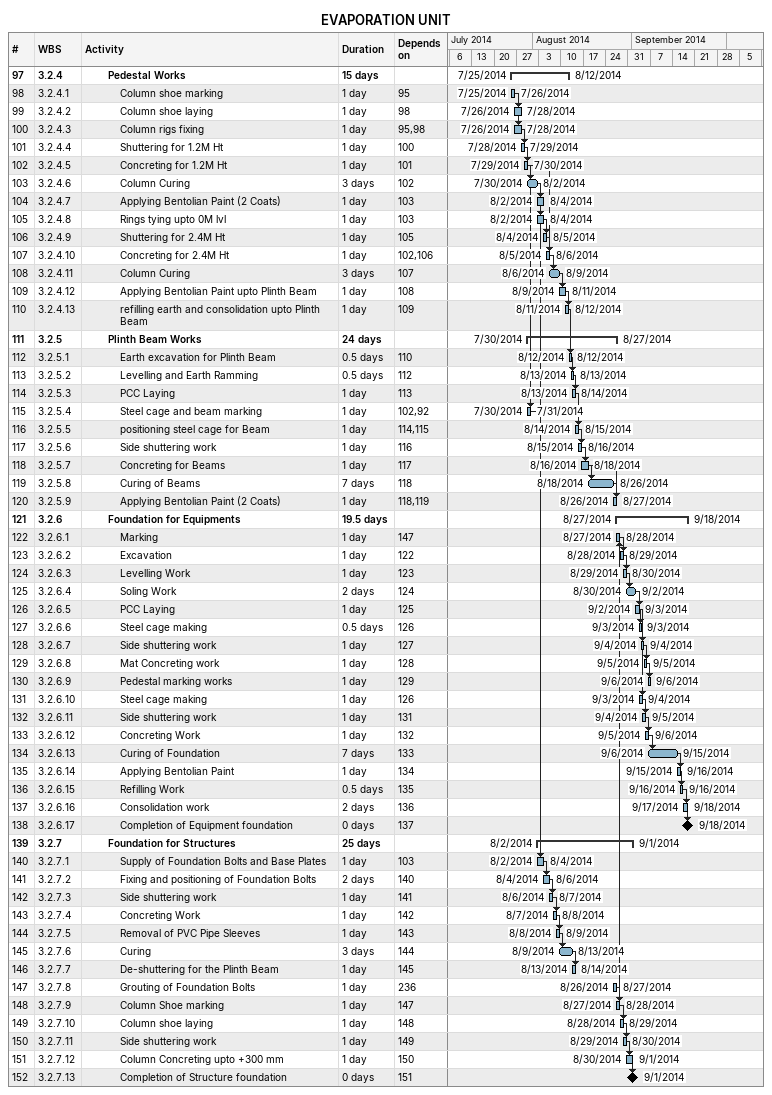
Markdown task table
EVAPORATION UNIT

| ID | WBS | Task | Duration | Start | Finish | Predecessors |
|---|---|---|---|---|---|---|
| 97 | 3.2.4 | **Pedestal Works** | 15d | 2014-07-25 | 2014-08-12 |  |
| 98 | 3.2.4.1 | Column shoe marking | 1d | 2014-07-25 | 2014-07-26 | 95 |
| 99 | 3.2.4.2 | Column shoe laying | 1d | 2014-07-26 | 2014-07-28 | 98 |
| 100 | 3.2.4.3 | Column rigs fixing | 1d | 2014-07-26 | 2014-07-28 | 95, 98 |
| 101 | 3.2.4.4 | Shuttering for 1.2M Ht | 1d | 2014-07-28 | 2014-07-29 | 100 |
| 102 | 3.2.4.5 | Concreting for 1.2M Ht | 1d | 2014-07-29 | 2014-07-30 | 101 |
| 103 | 3.2.4.6 | Column Curing | 3d | 2014-07-30 | 2014-08-02 | 102 |
| 104 | 3.2.4.7 | Applying Bentolian Paint (2 Coats) | 1d | 2014-08-02 | 2014-08-04 | 103 |
| 105 | 3.2.4.8 | Rings tying upto 0M lvl | 1d | 2014-08-02 | 2014-08-04 | 103 |
| 106 | 3.2.4.9 | Shuttering for 2.4M Ht | 1d | 2014-08-04 | 2014-08-05 | 105 |
| 107 | 3.2.4.10 | Concreting for 2.4M Ht | 1d | 2014-08-05 | 2014-08-06 | 102, 106 |
| 108 | 3.2.4.11 | Column Curing | 3d | 2014-08-06 | 2014-08-09 | 107 |
| 109 | 3.2.4.12 | Applying Bentolian Paint upto Plinth Beam | 1d | 2014-08-09 | 2014-08-11 | 108 |
| 110 | 3.2.4.13 | refilling earth and consolidation upto Plinth Beam | 1d | 2014-08-11 | 2014-08-12 | 109 |
| 111 | 3.2.5 | **Plinth Beam Works** | 24d | 2014-07-30 | 2014-08-27 |  |
| 112 | 3.2.5.1 | Earth excavation for Plinth Beam | 0.5d | 2014-08-12 | 2014-08-12 | 110 |
| 113 | 3.2.5.2 | Levelling and Earth Ramming | 0.5d | 2014-08-13 | 2014-08-13 | 112 |
| 114 | 3.2.5.3 | PCC Laying | 1d | 2014-08-13 | 2014-08-14 | 113 |
| 115 | 3.2.5.4 | Steel cage and beam marking | 1d | 2014-07-30 | 2014-07-31 | 102, 92 |
| 116 | 3.2.5.5 | positioning steel cage for Beam | 1d | 2014-08-14 | 2014-08-15 | 114, 115 |
| 117 | 3.2.5.6 | Side shuttering work | 1d | 2014-08-15 | 2014-08-16 | 116 |
| 118 | 3.2.5.7 | Concreting for Beams | 1d | 2014-08-16 | 2014-08-18 | 117 |
| 119 | 3.2.5.8 | Curing of Beams | 7d | 2014-08-18 | 2014-08-26 | 118 |
| 120 | 3.2.5.9 | Applying Bentolian Paint (2 Coats) | 1d | 2014-08-26 | 2014-08-27 | 118, 119 |
| 121 | 3.2.6 | **Foundation for Equipments** | 19.5d | 2014-08-27 | 2014-09-18 |  |
| 122 | 3.2.6.1 | Marking | 1d | 2014-08-27 | 2014-08-28 | 147 |
| 123 | 3.2.6.2 | Excavation | 1d | 2014-08-28 | 2014-08-29 | 122 |
| 124 | 3.2.6.3 | Levelling Work | 1d | 2014-08-29 | 2014-08-30 | 123 |
| 125 | 3.2.6.4 | Soling Work | 2d | 2014-08-30 | 2014-09-02 | 124 |
| 126 | 3.2.6.5 | PCC Laying | 1d | 2014-09-02 | 2014-09-03 | 125 |
| 127 | 3.2.6.6 | Steel cage making | 0.5d | 2014-09-03 | 2014-09-03 | 126 |
| 128 | 3.2.6.7 | Side shuttering work | 1d | 2014-09-04 | 2014-09-04 | 127 |
| 129 | 3.2.6.8 | Mat Concreting work | 1d | 2014-09-05 | 2014-09-05 | 128 |
| 130 | 3.2.6.9 | Pedestal marking works | 1d | 2014-09-06 | 2014-09-06 | 129 |
| 131 | 3.2.6.10 | Steel cage making | 1d | 2014-09-03 | 2014-09-04 | 126 |
| 132 | 3.2.6.11 | Side shuttering work | 1d | 2014-09-04 | 2014-09-05 | 131 |
| 133 | 3.2.6.12 | Concreting Work | 1d | 2014-09-05 | 2014-09-06 | 132 |
| 134 | 3.2.6.13 | Curing of Foundation | 7d | 2014-09-06 | 2014-09-15 | 133 |
| 135 | 3.2.6.14 | Applying Bentolian Paint | 1d | 2014-09-15 | 2014-09-16 | 134 |
| 136 | 3.2.6.15 | Refilling Work | 0.5d | 2014-09-16 | 2014-09-16 | 135 |
| 137 | 3.2.6.16 | Consolidation work | 2d | 2014-09-17 | 2014-09-18 | 136 |
| 138 | 3.2.6.17 | Completion of Equipment foundation | 0d | 2014-09-18 | 2014-09-18 | 137 |
| 139 | 3.2.7 | **Foundation for Structures** | 25d | 2014-08-02 | 2014-09-01 |  |
| 140 | 3.2.7.1 | Supply of Foundation Bolts and Base Plates | 1d | 2014-08-02 | 2014-08-04 | 103 |
| 141 | 3.2.7.2 | Fixing and positioning of Foundation Bolts | 2d | 2014-08-04 | 2014-08-06 | 140 |
| 142 | 3.2.7.3 | Side shuttering work | 1d | 2014-08-06 | 2014-08-07 | 141 |
| 143 | 3.2.7.4 | Concreting Work | 1d | 2014-08-07 | 2014-08-08 | 142 |
| 144 | 3.2.7.5 | Removal of PVC Pipe Sleeves | 1d | 2014-08-08 | 2014-08-09 | 143 |
| 145 | 3.2.7.6 | Curing | 3d | 2014-08-09 | 2014-08-13 | 144 |
| 146 | 3.2.7.7 | De-shuttering for the Plinth Beam | 1d | 2014-08-13 | 2014-08-14 | 145 |
| 147 | 3.2.7.8 | Grouting of Foundation Bolts | 1d | 2014-08-26 | 2014-08-27 | 236 |
| 148 | 3.2.7.9 | Column Shoe marking | 1d | 2014-08-27 | 2014-08-28 | 147 |
| 149 | 3.2.7.10 | Column shoe laying | 1d | 2014-08-28 | 2014-08-29 | 148 |
| 150 | 3.2.7.11 | Side shuttering work | 1d | 2014-08-29 | 2014-08-30 | 149 |
| 151 | 3.2.7.12 | Column Concreting upto +300 mm | 1d | 2014-08-30 | 2014-09-01 | 150 |
| 152 | 3.2.7.13 | Completion of Structure foundation | 0d | 2014-09-01 | 2014-09-01 | 151 |
